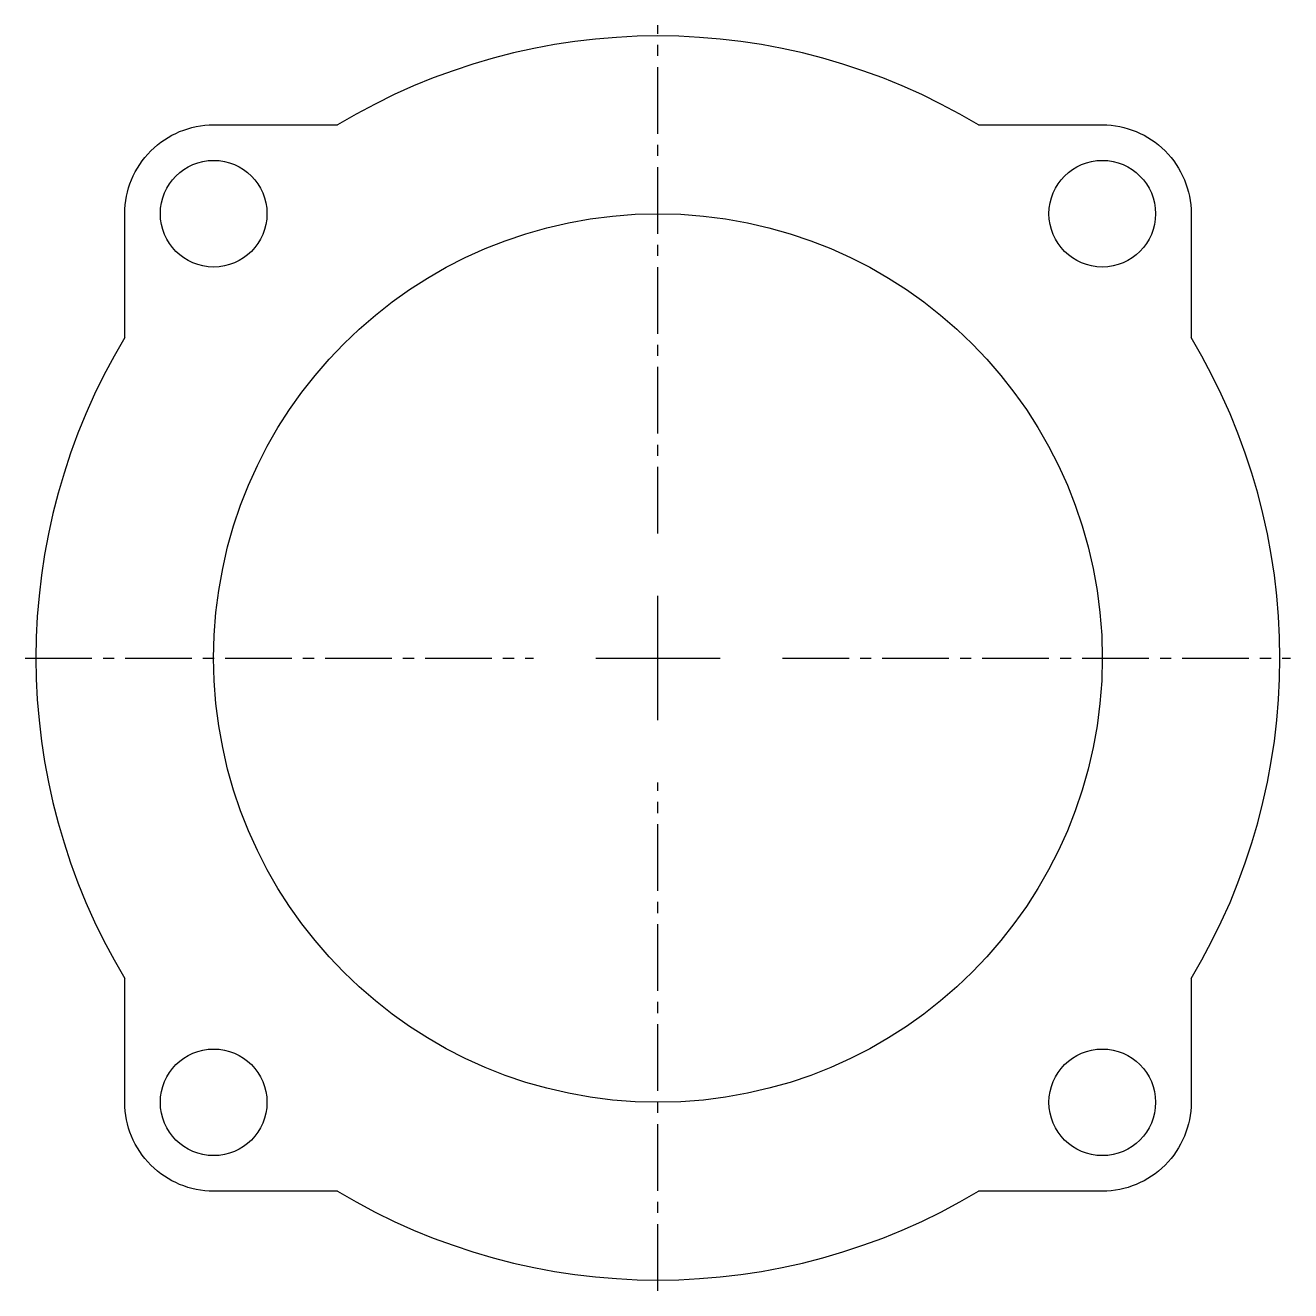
# Model space of a CAD drawing. Header units: millimetres. Extents: x 24.7 to 38.9, y 21.5 to 35.8.
import ezdxf

# ---------------------------------------------------------------- set-up
doc = ezdxf.new("R2010")
doc.units = ezdxf.units.MM
doc.linetypes.add('CENTER2', pattern=[1.125, 0.75, -0.125, 0.125, -0.125])

# ---------------------------------------------------------------- blocks, each defined once
blk = doc.blocks.new('*U1')
at = {"color": 0, "linetype": 'ByBlock', "lineweight": -2, "transparency": 16777216}
for p, q in [((0, 1.4), (0, 7.12)), ((-7.12, 0), (-1.4, 0)), ((1.4, 0), (7.12, 0)), ((0, -7.12), (0, -1.4))]:
    blk.add_line(p, q, dxfattribs=at)
at = {"color": 0, "linetype": 'Continuous', "lineweight": -2, "transparency": 16777216}
for p, q in [((0, -0.7), (0, 0.7)), ((-0.7, 0), (0.7, 0))]:
    blk.add_line(p, q, dxfattribs=at)

msp = doc.modelspace()

# ---------------------------------------------------------------- linework, layer by layer
for p, q in [((31.785, 34.652), (31.785, 34.652)), ((36.155, 34.652), (36.155, 34.652)), ((36.155, 34.652), (36.155, 34.652)), ((36.155, 34.652), (36.155, 34.652))]:
    msp.add_line(p, q)
for points in [[(25.785, 32.258), (25.785, 33.652, -0.414214), (26.785, 34.652), (28.18, 34.652)], [(35.391, 34.652), (36.785, 34.652, -0.414214), (37.785, 33.652), (37.785, 32.258)], [(28.18, 22.652), (26.785, 22.652, -0.414214), (25.785, 23.652), (25.785, 25.047)], [(37.785, 25.047), (37.785, 23.652, -0.414214), (36.785, 22.652), (35.391, 22.652)]]:
    msp.add_lwpolyline(points, format="xyb")
for centre, radius in [((26.785, 33.652), 0.6), ((36.785, 33.652), 0.6), ((31.785, 28.652), 5), ((26.785, 23.652), 0.6), ((36.785, 23.652), 0.6)]:
    msp.add_circle(centre, radius)
for start, end in [(58.9973, 121.0027), (148.9973, 211.0027), (328.9973, 31.0027), (238.9973, 301.0027)]:
    msp.add_arc((31.785, 28.652), 7, start, end)

# ---------------------------------------------------------------- block references
at = {"linetype": 'CENTER2'}
msp.add_blockref('*U1', (31.785, 28.652), dxfattribs=at)

doc.saveas('drawing.dxf')
